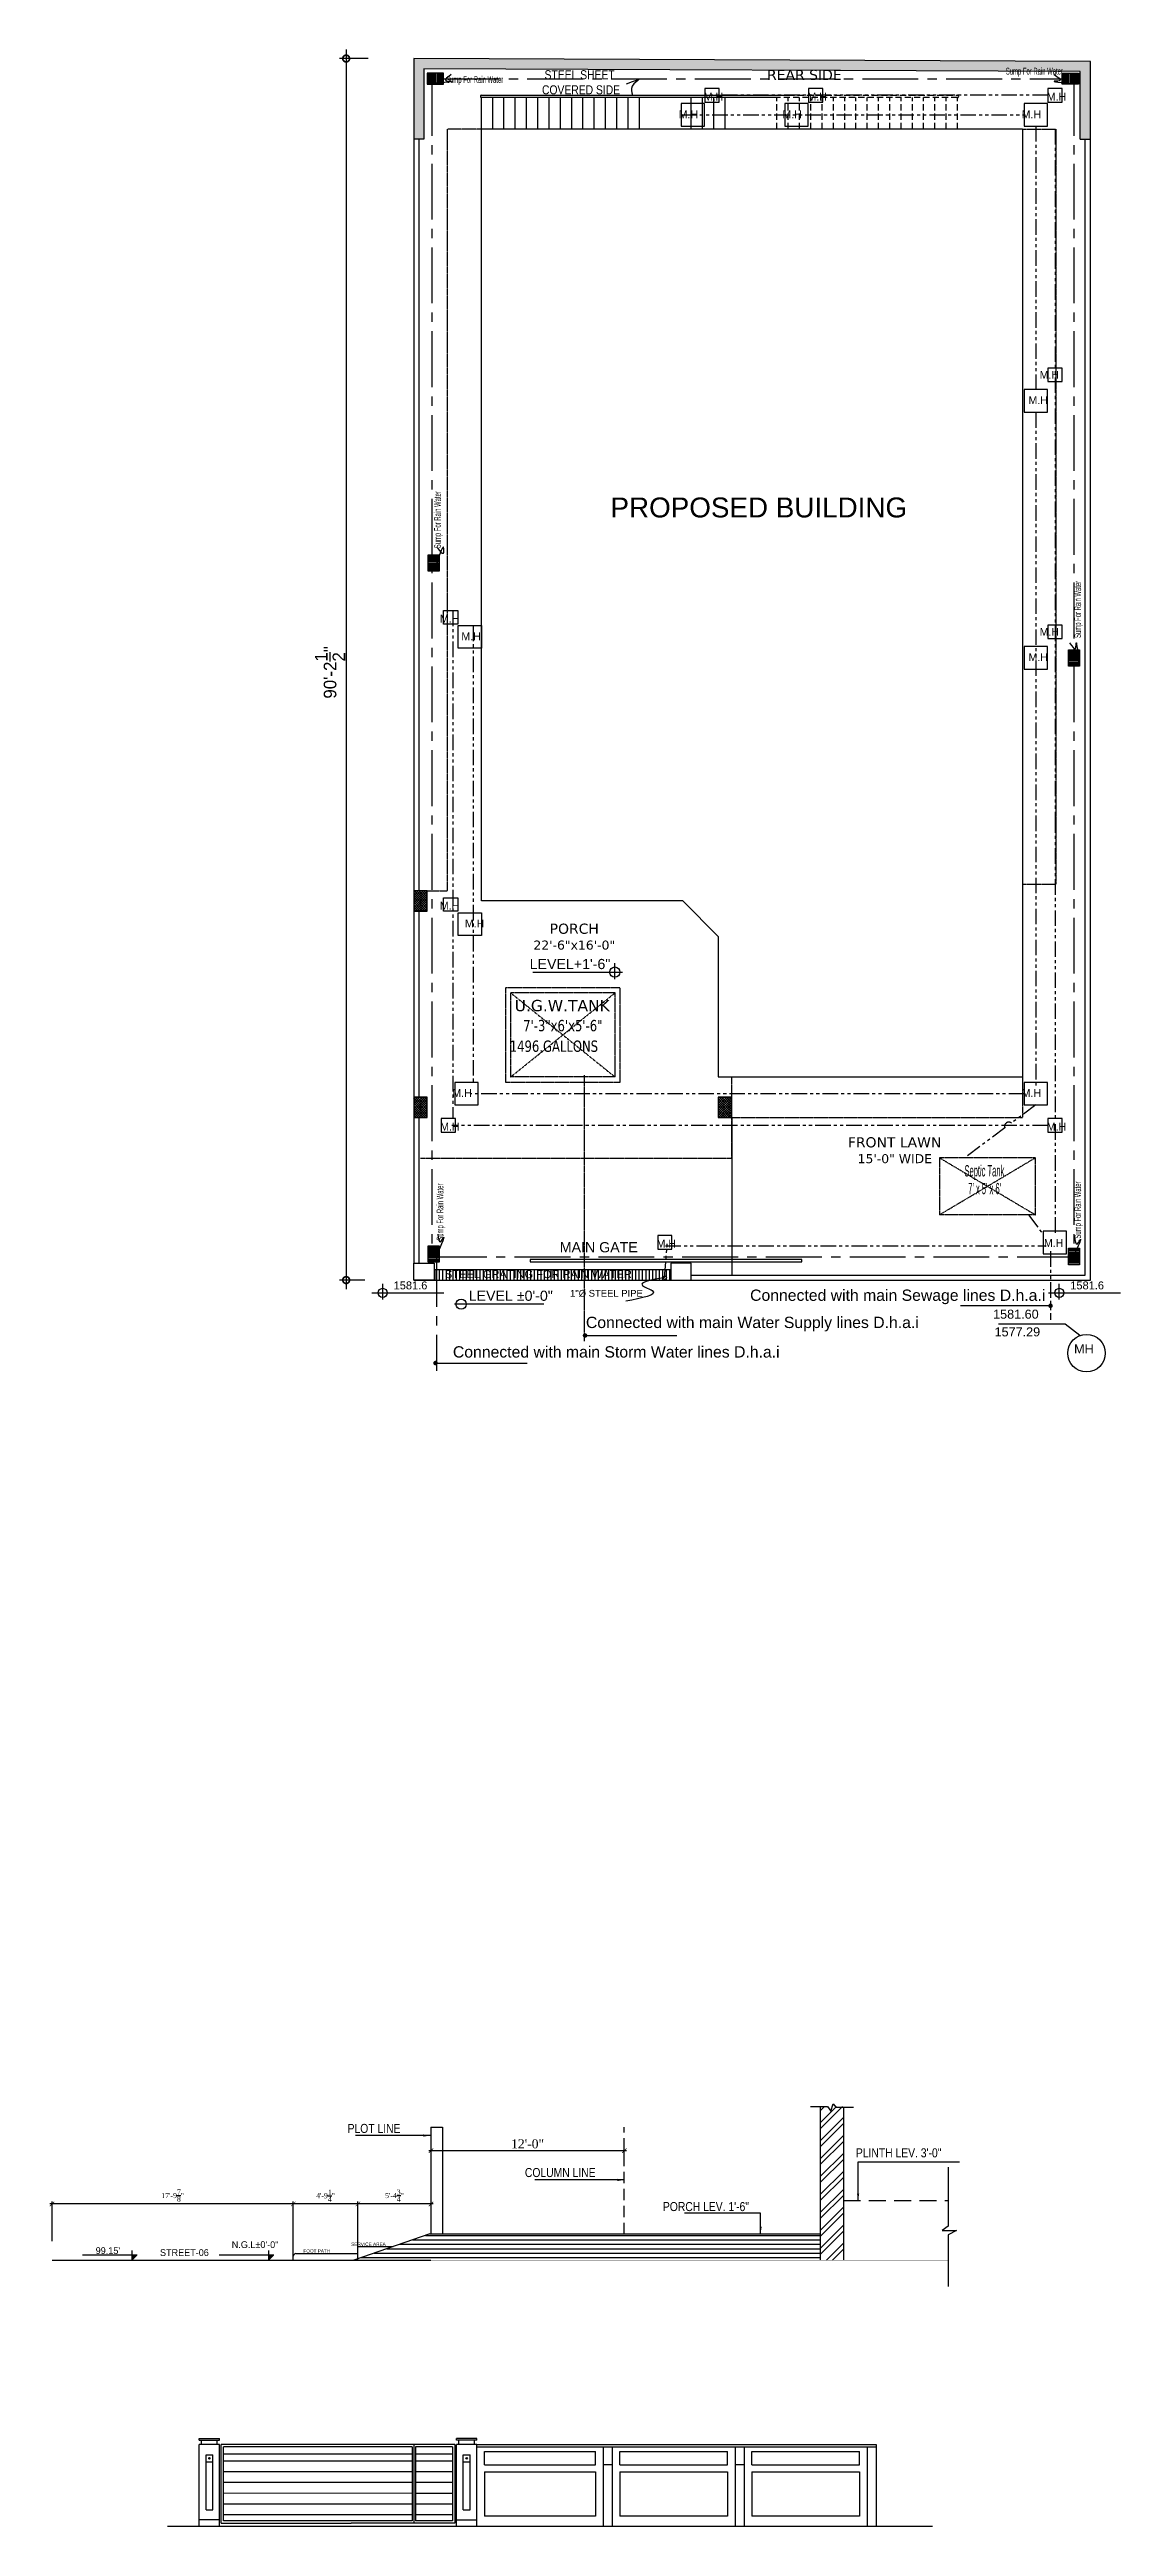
# Model space of a CAD drawing. Header units: inches. Extents: x -36906 to 35154, y -44700 to 686.
# Drawn here: x -27383 to -26433, y -27317 to -25122 of the extents above; entities that cross this region are included whole.
import ezdxf
from ezdxf.enums import TextEntityAlignment as Align

# ---------------------------------------------------------------- set-up
doc = ezdxf.new("R2010")
doc.units = ezdxf.units.IN
doc.header["$LTSCALE"] = 2
doc.header["$MEASUREMENT"] = 0
doc.header["$PDMODE"] = 2
for name, pattern in [('CENTER2', [1.125, 0.75, -0.125, 0.125, -0.125]), ('DASHED', [0.75, 0.5, -0.25]), ('DASHED2', [0.375, 0.25, -0.125]), ('HIDDEN', [0.375, 0.25, -0.125]), ('PHANTOM2', [1.25, 0.625, -0.125, 0.125, -0.125, 0.125, -0.125])]:
    doc.linetypes.add(name, pattern=pattern)
doc.layers.add('stair', color=141, linetype='Continuous')
doc.layers.add('wall', color=7, linetype='Continuous')
doc.styles.add('dim-1', font='stylu.ttf')
doc.styles.add('Dimension', font='swisscl.ttf')
doc.styles.add('dimtex', font='stylu.ttf')
doc.styles.add('NOMAN', font='techl___.ttf', dxfattribs={"height": 6})
doc.styles.add('SANSSERIF', font='sanss___.ttf', dxfattribs={"height": 7})
doc.styles.add('style1', font='TIMES.TTF')
doc.styles.add('style2', font='TIMES.TTF')
doc.styles.add('XFINE', font='verdana.TTF')
doc.dimstyles.new('AREAL', dxfattribs={"dimtxt": 4.5, "dimasz": 4, "dimexe": 2, "dimexo": 0, "dimgap": 2, "dimtad": 1, "dimdec": 3, "dimzin": 3, "dimdsep": 46, "dimlunit": 4, "dimtxsty": 'style1', "dimblk1": 'ARCHTICK', "dimblk2": 'ARCHTICK', "dimsah": 1, "dimcen": 4, "dimdle": 2, "dimclrd": 256, "dimclre": 256, "dimclrt": 141, "dimadec": 0, "dimazin": 0, "dimtfac": 1, "dimtdec": 3, "dimtofl": 0, "dimtmove": 1, "dimatfit": 3, "dimldrblk": 'ARCHTICK', "dimfxl": 0, "dimtolj": 1, "dimtzin": 1, "dimlwd": -1, "dimlwe": -1, "dimarcsym": 0})
doc.dimstyles.new('G8', dxfattribs={"dimscale": 8, "dimtxt": 1, "dimasz": 1.75, "dimexe": 1, "dimexo": 0.25, "dimgap": 0.125, "dimtad": 1, "dimdec": 3, "dimzin": 3, "dimdsep": 46, "dimlunit": 4, "dimtxsty": 'dimtex', "dimblk": 'DOTSMALL', "dimcen": 0.09375, "dimdle": 1, "dimclrd": 256, "dimclre": 256, "dimclrt": 6, "dimadec": 0, "dimazin": 1, "dimtfac": 1, "dimtdec": 3, "dimtofl": 0, "dimtmove": 1, "dimatfit": 3, "dimldrblk": 'DOTSMALL', "dimfxl": 0, "dimtolj": 1, "dimtzin": 1, "dimlwd": -1, "dimlwe": -1, "dimarcsym": 0})
doc.dimstyles.get("Standard").update_dxf_attribs({"dimtxt": 0.18, "dimasz": 0.18, "dimexe": 0.18, "dimexo": 0.0625, "dimgap": 0.09, "dimtad": 0, "dimtih": 1, "dimtoh": 1, "dimdec": 4, "dimzin": 0, "dimdsep": 46, "dimtxsty": 'Standard', "dimcen": 0.09, "dimadec": 0, "dimazin": 0, "dimtfac": 1, "dimtdec": 4, "dimtofl": 0, "dimtmove": 0, "dimatfit": 3, "dimfxl": 0, "dimtolj": 1, "dimtzin": 0, "dimarcsym": 0})
pattern_1 = [(50, (-126832.5693, -52654.252), (7.17260183, -0.62752135), [0.75, -8.25]), (355, (-126832.569, -52654.252), (-1.38751334, 7.52192134), [0.6, -6.6]), (100.4514, (-126831.9716, -52654.304), (5.7850938, 6.8943954), [0.6374019, -7.0114211]), (46.1842, (-126832.569, -52652.252), (10.6724105, -1.65519014), [1.125, -12.375]), (96.6356, (-126831.68, -52652.39), (9.3466271, 9.7411787), [0.9561029, -10.51713]), (351.1842, (-126832.569, -52652.252), (9.3466195, 9.741186), [0.9, -9.9]), (21, (-126831.5693, -52652.752), (5.96907052, -4.0261889), [0.75, -8.25]), (326, (-126831.569, -52652.752), (2.4331533, 7.25150045), [0.6, -6.6]), (71.4514, (-126831.072, -52653.0875), (8.4022263, 3.22530497), [0.6374019, -7.0114211]), (37.5, (-126832.5693, -52654.252), (0.121598553, 3.32893854), [0, -6.52, 0, -6.7, 0, -6.625]), (7.5, (-126832.5693, -52654.252), (2.63069537, 3.94411712), [0, -3.82, 0, -6.37, 0, -2.525]), (327.5, (-126834.7993, -52654.252), (5.33822436, -0.22554872), [0, -2.5, 0, -7.8, 0, -10.35]), (317.5, (-126835.7993, -52654.252), (5.8318617, 1.00104982), [0, -3.25, 0, -5.18, 0, -7.35])]

# ---------------------------------------------------------------- blocks, each defined once
blk = doc.blocks.new('_DotSmall')
at = {"color": 0, "linetype": 'ByBlock', "const_width": 0.5}
blk.add_lwpolyline([(-0.0625, 0, 1), (0.0625, 0, 1)], format="xyb", close=True, dxfattribs=at)
blk = doc.blocks.new('*D217')
for p, q in [((-27100, -25130.3), (-27125.6, -25130.3)), ((-27119.6, -25122.3), (-27119.6, -26220.8)), ((-27103, -26212.8), (-27125.6, -26212.8))]:
    blk.add_line(p, q)
at = {"layer": 'Defpoints', "color": 0}
for p in [(-27094, -25130.3), (-27119.6, -26212.8), (-27097, -26212.8)]:
    blk.add_point(p, dxfattribs=at)
at = {"xscale": 12, "yscale": 12, "zscale": 12}
for p, rotation in [((-27119.6, -25130.3), 90), ((-27119.6, -26212.8), 270)]:
    blk.add_blockref('_DotSmall', p, dxfattribs=dict(at, rotation=rotation))
at = {"color": 7, "insert": (-27133.9, -25674.3), "char_height": 11.2, "attachment_point": 5, "rotation": 90, "style": 'dimtex'}
blk.add_mtext('\\A1;90\'-2{\\H1.000000x;\\S1/2;}"', dxfattribs=at)
blk = doc.blocks.new('_ArchTick')
at = {"layer": 'wall', "color": 0, "const_width": 0.15}
blk.add_lwpolyline([(-0.5, -0.5), (0.5, 0.5)], dxfattribs=at)
blk = doc.blocks.new('*D234')
for p, q in [((-27046.4, -26984.3), (-26871.1, -26984.3)), ((-27044.4, -26997.4), (-27044.4, -26982.3)), ((-26873.1, -26997.2), (-26873.1, -26982.3))]:
    blk.add_line(p, q)
at = {"layer": 'Defpoints', "color": 0}
for p in [(-27044.4, -26997.4), (-26873.1, -26984.3), (-26873.1, -26997.2)]:
    blk.add_point(p, dxfattribs=at)
at = {"xscale": 4, "yscale": 4, "zscale": 4, "rotation": 180}
blk.add_blockref('_ArchTick', (-27044.4, -26984.3), dxfattribs=at)
at = {"xscale": 4, "yscale": 4, "zscale": 4}
blk.add_blockref('_ArchTick', (-26873.1, -26984.3), dxfattribs=at)
at = {"color": 141, "insert": (-26958.8, -26978.3), "char_height": 8, "attachment_point": 5, "style": 'style2'}
blk.add_mtext('\\A1;12\'-0"', dxfattribs=at)
blk = doc.blocks.new('*U23')
at = {"layer": 'stair', "color": 6, "linetype": 'Continuous'}
for p, q in [((-270.7, -4148.5), (-266.3, -4148.5)), ((-266.3, -4153), (-270.7, -4148.5)), ((-266.3, -4148.5), (-266.3, -4153))]:
    blk.add_line(p, q, dxfattribs=at)
blk.add_solid([(-270.7, -4148.5), (-270.7, -4148.5), (-266.3, -4148.5)], dxfattribs=at)
at = {"layer": 'stair', "color": 6, "linetype": 'Continuous', "extrusion": (0, 0, -1)}
blk.add_solid([(270.7, -4148.5), (266.3, -4148.5), (266.3, -4153)], dxfattribs=at)
blk = doc.blocks.new('*U24')
at = {"layer": 'stair', "color": 6, "linetype": 'Continuous'}
for p, q in [((-270.7, -4148.5), (-266.3, -4148.5)), ((-266.3, -4153), (-270.7, -4148.5)), ((-266.3, -4148.5), (-266.3, -4153))]:
    blk.add_line(p, q, dxfattribs=at)
blk.add_solid([(-270.7, -4148.5), (-270.7, -4148.5), (-266.3, -4148.5)], dxfattribs=at)
at = {"layer": 'stair', "color": 6, "linetype": 'Continuous', "extrusion": (0, 0, -1)}
blk.add_solid([(270.7, -4148.5), (266.3, -4148.5), (266.3, -4153)], dxfattribs=at)
blk = doc.blocks.new('*D235')
at = {"linetype": 'Continuous', "ltscale": 20}
for p, q in [((-27042.4, -27031.5), (-27111.2, -27031.5)), ((-27109.2, -27071.3), (-27109.2, -27029.5)), ((-27044.4, -27033.6), (-27044.4, -27029.5))]:
    blk.add_line(p, q, dxfattribs=at)
at = {"layer": 'Defpoints', "color": 0, "linetype": 'Continuous', "ltscale": 20}
for p in [(-27109.2, -27031.5), (-27044.4, -27033.6), (-27109.2, -27071.3)]:
    blk.add_point(p, dxfattribs=at)
at = {"linetype": 'Continuous', "ltscale": 20, "xscale": 4, "yscale": 4, "zscale": 4, "rotation": 180}
blk.add_blockref('_ArchTick', (-27109.2, -27031.5), dxfattribs=at)
at = {"linetype": 'Continuous', "ltscale": 20, "xscale": 4, "yscale": 4, "zscale": 4}
blk.add_blockref('_ArchTick', (-27044.4, -27031.5), dxfattribs=at)
at = {"color": 141, "linetype": 'Continuous', "ltscale": 20, "insert": (-27076.8, -27024.1), "char_height": 4.5, "attachment_point": 5, "style": 'style1'}
blk.add_mtext('\\A1;5\'-4{\\H1.000000x;\\S3/4;}"', dxfattribs=at)
blk = doc.blocks.new('*D236')
at = {"linetype": 'Continuous', "ltscale": 20}
for p, q in [((-27107.2, -27031.5), (-27168.5, -27031.5)), ((-27166.5, -27079.6), (-27166.5, -27029.5)), ((-27109.2, -27071.3), (-27109.2, -27029.5))]:
    blk.add_line(p, q, dxfattribs=at)
at = {"layer": 'Defpoints', "color": 0, "linetype": 'Continuous', "ltscale": 20}
for p in [(-27166.5, -27031.5), (-27166.5, -27079.6), (-27109.2, -27071.3)]:
    blk.add_point(p, dxfattribs=at)
at = {"linetype": 'Continuous', "ltscale": 20, "xscale": 4, "yscale": 4, "zscale": 4, "rotation": 180}
blk.add_blockref('_ArchTick', (-27166.5, -27031.5), dxfattribs=at)
at = {"linetype": 'Continuous', "ltscale": 20, "xscale": 4, "yscale": 4, "zscale": 4}
blk.add_blockref('_ArchTick', (-27109.2, -27031.5), dxfattribs=at)
at = {"color": 141, "linetype": 'Continuous', "ltscale": 20, "insert": (-27137.9, -27024.2), "char_height": 4.5, "attachment_point": 5, "style": 'style1'}
blk.add_mtext('\\A1;4\'-9{\\H1.000000x;\\S1/4;}"', dxfattribs=at)
blk = doc.blocks.new('*D237')
at = {"linetype": 'Continuous', "ltscale": 20}
for p, q in [((-27164.5, -27031.5), (-27382.3, -27031.5)), ((-27380.3, -27064.6), (-27380.3, -27029.5)), ((-27166.5, -27079.6), (-27166.5, -27029.5))]:
    blk.add_line(p, q, dxfattribs=at)
at = {"layer": 'Defpoints', "color": 0, "linetype": 'Continuous', "ltscale": 20}
for p in [(-27380.3, -27031.5), (-27380.3, -27064.6), (-27166.5, -27079.6)]:
    blk.add_point(p, dxfattribs=at)
at = {"linetype": 'Continuous', "ltscale": 20, "xscale": 4, "yscale": 4, "zscale": 4, "rotation": 180}
blk.add_blockref('_ArchTick', (-27380.3, -27031.5), dxfattribs=at)
at = {"linetype": 'Continuous', "ltscale": 20, "xscale": 4, "yscale": 4, "zscale": 4}
blk.add_blockref('_ArchTick', (-27166.5, -27031.5), dxfattribs=at)
at = {"color": 141, "linetype": 'Continuous', "ltscale": 20, "insert": (-27273.4, -27024.1), "char_height": 4.5, "attachment_point": 5, "style": 'style1'}
blk.add_mtext('\\A1;17\'-9{\\H1.000000x;\\S7/8;}"', dxfattribs=at)

msp = doc.modelspace()

# ---------------------------------------------------------------- hatches: boundary and pattern name
at = {"ltscale": 2.1}
h = msp.add_hatch(dxfattribs=at)
h.set_pattern_fill('AR-CONC', color=256, style=0)
h.set_pattern_definition(pattern_1)
h.paths.add_polyline_path([(-26864.3281, -25131.1391), (-27059.726, -25130.3181), (-27059.726, -25201.8381), (-27050.726, -25201.8381), (-27050.726, -25139.356), (-26864.3281, -25140.1392)])
h.paths.add_polyline_path([(-26756.3708, -25131.5927), (-26864.3281, -25131.1391), (-26864.3281, -25140.1392), (-26756.3708, -25140.5928)])
h.paths.add_polyline_path([(-26807.1732, -25138.5256), (-26723.6044, -25138.5256), (-26723.6044, -25164.8539), (-26807.1732, -25164.8539)], flags=9)
h = msp.add_hatch(dxfattribs=at)
h.set_pattern_fill('AR-CONC', color=256, style=0)
h.set_pattern_definition(pattern_1)
h.paths.add_polyline_path([(-26459.9713, -25132.8381), (-26756.3708, -25131.5927), (-26756.3708, -25140.5928), (-26468.9713, -25141.8004), (-26468.9713, -25201.8381), (-26459.9713, -25201.8381)])
h.paths.add_polyline_path([(-26807.1732, -25138.5256), (-26723.6044, -25138.5256), (-26723.6044, -25164.8539), (-26807.1732, -25164.8539)], flags=9)
h = msp.add_hatch()
h.set_pattern_fill('_USER', color=8, scale=1.215, angle=-90, style=0, pattern_type=0)
h.set_pattern_definition([(270, (-28407.7965, -29477.9545), (1.215, 5e-16), [])])
h.paths.add_polyline_path([(-27033.275, -25153.1086), (-27033.275, -25143.3886), (-27047.855, -25143.3886), (-27047.855, -25153.1086)])
h = msp.add_hatch()
h.set_pattern_fill('_USER', color=8, scale=1.215, angle=-90, style=0, pattern_type=0)
h.set_pattern_definition([(270, (-25110.5262, -29477.9545), (-1.215, 5e-16), [])])
h.paths.add_polyline_path([(-26485.0476, -25153.1086), (-26485.0476, -25143.3886), (-26470.4676, -25143.3886), (-26470.4676, -25153.1086)])
h = msp.add_hatch()
h.set_pattern_fill('_USER', color=8, scale=1.215, style=0, pattern_type=0)
h.set_pattern_definition([(360, (-22712.3699, -24210.1859), (-6e-16, -1.215), [])])
h.paths.add_polyline_path([(-27037.2158, -25584.7073), (-27046.9358, -25584.7073), (-27046.9358, -25570.1273), (-27037.2158, -25570.1273)])
h = msp.add_hatch()
h.set_pattern_fill('_USER', color=8, scale=1.215, style=0, pattern_type=0)
h.set_pattern_definition([(360, (-22144.8188, -24294.258), (-6e-16, -1.215), [])])
h.paths.add_polyline_path([(-26469.6648, -25668.7794), (-26479.3848, -25668.7794), (-26479.3848, -25654.1994), (-26469.6648, -25654.1994)])
at = {"linetype": 'ByBlock'}
h = msp.add_hatch(dxfattribs=at)
h.set_pattern_fill('NET', color=256, scale=12, angle=45, style=0)
h.set_pattern_definition([(45, (-79362.8846, -42980.2165), (-1.06066017, 1.06066017), []), (135, (-79362.8846, -42980.2165), (-1.06066017, -1.06066017), [])])
h.paths.add_polyline_path([(-27059.726, -25885.8381), (-27047.726, -25885.8381), (-27047.726, -25867.8381), (-27059.726, -25867.8381)])
h = msp.add_hatch(dxfattribs=at)
h.set_pattern_fill('NET', color=256, scale=12, angle=45, style=0)
h.set_pattern_definition([(45, (-79362.8846, -43016.2165), (-1.06066017, 1.06066017), []), (135, (-79362.8846, -43016.2165), (-1.06066017, -1.06066017), [])])
h.paths.add_polyline_path([(-27047.726, -26068.8381), (-27059.726, -26068.8381), (-27059.726, -26050.8381), (-27047.726, -26050.8381)])
h = msp.add_hatch(dxfattribs=at)
h.set_pattern_fill('NET', color=256, scale=12, angle=45, style=0)
h.set_pattern_definition([(45, (-79390.097, -43016.2165), (-1.06066017, 1.06066017), []), (135, (-79390.097, -43016.2165), (-1.06066017, -1.06066017), [])])
h.paths.add_polyline_path([(-26777.726, -26068.8381), (-26789.726, -26068.8381), (-26789.726, -26050.8381), (-26777.726, -26050.8381)])
h = msp.add_hatch()
h.set_pattern_fill('_USER', color=8, scale=1.215, style=0, pattern_type=0)
h.set_pattern_definition([(360, (-22712.3699, -24822.4234), (-6e-16, -1.215), [])])
h.paths.add_polyline_path([(-27037.2158, -26196.9449), (-27046.9358, -26196.9449), (-27046.9358, -26182.3649), (-27037.2158, -26182.3649)])
h = msp.add_hatch()
h.set_pattern_fill('_USER', color=8, scale=1.215, style=0, pattern_type=0)
h.set_pattern_definition([(360, (-22144.8188, -24824.6973), (-6e-16, -1.215), [])])
h.paths.add_polyline_path([(-26469.6648, -26199.2188), (-26479.3848, -26199.2188), (-26479.3848, -26184.6388), (-26469.6648, -26184.6388)])
at = {"ltscale": 2.1}
h = msp.add_hatch(dxfattribs=at)
h.set_pattern_fill('LINE', color=256, scale=24, angle=90, style=0)
h.set_pattern_definition([(90, (-119478.81, -52846.3707), (-3, 2e-16), [])])
h.paths.add_polyline_path([(-27041.726, -26203.8381), (-27041.726, -26212.8381), (-26890.0059, -26212.8381), (-26890.0059, -26203.8381)])
h.paths.add_polyline_path([(-26831.7205, -26212.8381), (-26831.7205, -26203.8381), (-26890.0059, -26203.8381), (-26890.0059, -26212.8381)])
h = msp.add_hatch()
h.set_pattern_fill('ANSI32', color=256, scale=30, style=0)
h.set_pattern_definition([(45, (-25259.5, -29528.982), (-7.95495, 7.95495), []), (45, (-25254.197, -29528.982), (-7.95495, 7.95495), [])])
h.paths.add_polyline_path([(-26678.8519, -26945.2397), (-26699.1019, -26945.2397), (-26699.1019, -27081.3604), (-26678.8519, -27081.3604)])

# ---------------------------------------------------------------- linework, layer by layer
for p, q in [((-26459.9713, -25132.8381), (-27059.726, -25130.3181)), ((-27059.726, -25130.3181), (-27059.726, -25201.8381)), ((-26459.9713, -25201.8381), (-26459.9713, -25132.8381)), ((-26468.9713, -25141.8004), (-27050.726, -25139.356)), ((-27050.726, -25139.356), (-27050.726, -25201.8381)), ((-26468.9713, -25201.8381), (-26468.9713, -25141.8004)), ((-26520.226, -25192.8381), (-26999.726, -25192.8381)), ((-26999.726, -25876.8381), (-26999.726, -25192.8381)), ((-26520.226, -25192.8381), (-26520.226, -26032.8381)), ((-26821.1928, -25876.8381), (-26999.726, -25876.8381)), ((-26821.1928, -25876.8381), (-26789.726, -25908.3049)), ((-26789.726, -25908.3049), (-26789.726, -26032.8381)), ((-26954.2455, -25939.8623), (-26874.8122, -25939.8623)), ((-26881.5306, -25946.2406), (-26881.5306, -25932.0252)), ((-26789.726, -26032.8381), (-26520.226, -26032.8381)), ((-26944.3871, -26234.1504), (-27023.6397, -26234.1504)), ((-26495.247, -26235.5605), (-26575.129, -26235.5605)), ((-26907.877, -26261.9182), (-26826.4949, -26261.9182)), ((-27040.4209, -26286.3209), (-26959.0388, -26286.3209)), ((-26586.0898, -26998.7868), (-26586.0898, -27051.1004)), ((-27060.6882, -27063.3565), (-26699.1019, -27063.3565)), ((-27049.2819, -27059.419), (-26699.1019, -27059.419)), ((-27045.5514, -27058.1312), (-26699.1019, -27058.1312)), ((-26586.0898, -27051.1004), (-26591.235, -27055.0379)), ((-26591.235, -27055.0379), (-26578.712, -27055.0379)), ((-26578.712, -27055.0379), (-26586.0898, -27058.9754)), ((-26586.0898, -27058.9754), (-26586.0898, -27104.7384)), ((-27106.3131, -27079.1065), (-26699.1019, -27079.1065)), ((-27094.9069, -27075.169), (-26699.1019, -27075.169)), ((-27083.5006, -27071.2315), (-26699.1019, -27071.2315)), ((-27072.0944, -27067.294), (-26699.1019, -27067.294)), ((-27249.8364, -27239.3284), (-27231.8364, -27239.3284)), ((-27249.8364, -27240.8284), (-27249.8364, -27239.3284)), ((-27231.8364, -27240.8284), (-27231.8364, -27239.3284)), ((-27021.8364, -27240.8304), (-27021.8364, -27239.3304)), ((-27003.8364, -27239.3304), (-27021.8364, -27239.3304)), ((-27003.8364, -27240.8304), (-27003.8364, -27239.3304)), ((-27249.8364, -27240.8284), (-27231.8364, -27240.8284)), ((-27231.8364, -27244.8284), (-27249.8364, -27244.8284)), ((-27249.8364, -27317.3284), (-27249.8364, -27244.8284)), ((-27247.8364, -27244.8284), (-27247.8364, -27240.8284)), ((-27243.8364, -27253.9388), (-27237.8364, -27253.9388)), ((-27243.8364, -27302.7004), (-27243.8364, -27253.9388)), ((-27243.8364, -27259.9388), (-27237.8364, -27259.9388)), ((-27237.8364, -27302.7004), (-27237.8364, -27253.9388)), ((-27233.8364, -27244.8284), (-27233.8364, -27240.8284)), ((-27231.8364, -27317.3284), (-27231.8364, -27244.8284)), ((-27003.8364, -27240.8304), (-27021.8364, -27240.8304)), ((-27003.8364, -27244.8304), (-27021.8364, -27244.8304)), ((-27021.8364, -27317.3304), (-27021.8364, -27244.8304)), ((-27019.8364, -27244.8304), (-27019.8364, -27240.8304)), ((-27015.8364, -27253.9408), (-27009.8364, -27253.9408)), ((-27015.8364, -27302.7024), (-27015.8364, -27253.9408)), ((-27015.8364, -27259.9408), (-27009.8364, -27259.9408)), ((-27009.8364, -27302.7024), (-27009.8364, -27253.9408)), ((-27005.8364, -27244.8304), (-27005.8364, -27240.8304)), ((-27003.8364, -27317.3304), (-27003.8364, -27244.8304)), ((-27003.8364, -27244.8304), (-26649.89, -27244.8304)), ((-27003.8364, -27246.8304), (-26649.89, -27246.8304)), ((-26997.0373, -27262.8304), (-26997.0373, -27250.8304)), ((-26997.0373, -27250.8304), (-26898.6534, -27250.8304)), ((-26898.6534, -27262.8304), (-26898.6534, -27250.8304)), ((-26891.8543, -27246.8304), (-26891.8543, -27316.8304)), ((-26883.8543, -27246.8304), (-26883.8543, -27316.8304)), ((-26877.0552, -27262.8304), (-26877.0552, -27250.8304)), ((-26877.0552, -27250.8304), (-26781.6713, -27250.8304)), ((-26781.6713, -27262.8304), (-26781.6713, -27250.8304)), ((-26774.8722, -27246.8304), (-26774.8722, -27316.8304)), ((-26766.8722, -27246.8304), (-26766.8722, -27316.8304)), ((-26760.0731, -27262.8304), (-26760.0731, -27250.8304)), ((-26760.0731, -27250.8304), (-26664.6891, -27250.8304)), ((-26664.6891, -27262.8304), (-26664.6891, -27250.8304)), ((-26657.89, -27246.8304), (-26657.89, -27316.8304)), ((-26649.89, -27244.8304), (-26649.89, -27316.8304)), ((-26997.0373, -27262.8304), (-26898.6534, -27262.8304)), ((-26997.0373, -27268.8304), (-26997.0373, -27308.3304)), ((-26997.0373, -27268.8304), (-26898.6534, -27268.8304)), ((-26898.6534, -27268.8304), (-26898.6534, -27308.3304)), ((-26883.8543, -27262.8304), (-26891.8543, -27262.8304)), ((-26877.0552, -27262.8304), (-26781.6713, -27262.8304)), ((-26877.0552, -27268.8304), (-26781.6713, -27268.8304)), ((-26877.0552, -27268.8304), (-26877.0552, -27308.3304)), ((-26781.6713, -27268.8304), (-26781.6713, -27308.3304)), ((-26766.8722, -27262.8304), (-26774.8722, -27262.8304)), ((-26760.0731, -27262.8304), (-26664.6891, -27262.8304)), ((-26760.0731, -27268.8304), (-26760.0731, -27308.3304)), ((-26760.0731, -27268.8304), (-26664.6891, -27268.8304)), ((-26664.6891, -27268.8304), (-26664.6891, -27308.3304)), ((-27243.8364, -27302.7004), (-27237.8364, -27302.7004)), ((-27015.8364, -27302.7024), (-27009.8364, -27302.7024)), ((-26599.7584, -27317.3284), (-27277.9426, -27317.3284)), ((-27231.8364, -27311.3284), (-27249.8364, -27311.3284)), ((-27021.8364, -27311.3304), (-27003.8364, -27311.3304)), ((-26898.6534, -27308.3304), (-26997.0373, -27308.3304)), ((-26781.6713, -27308.3304), (-26877.0552, -27308.3304)), ((-26664.6891, -27308.3304), (-26760.0731, -27308.3304))]:
    msp.add_line(p, q)
at = {"color": 15, "linetype": 'CENTER2', "ltscale": 33}
for p, q in [((-27043.7685, -25149.2159), (-27043.7685, -26186.9744)), ((-27033.275, -25148.2486), (-26479.6504, -25148.2486)), ((-26474.5541, -25149.2159), (-26474.5541, -26183.4465)), ((-26475.2755, -26192.5678), (-27045.632, -26192.5678)), ((-27039.5799, -26187.0509), (-27039.5799, -26293.3456))]:
    msp.add_line(p, q, dxfattribs=at)
at = {"linetype": 'ByBlock'}
for p, q in [((-26999.726, -25162.8381), (-26727.726, -25162.8381)), ((-26737.726, -25164.8381), (-26999.726, -25164.8381)), ((-27059.726, -25201.8381), (-27059.726, -26197.8381)), ((-27055.226, -25201.8381), (-27055.226, -25867.8381)), ((-26464.4713, -26208.3381), (-26464.4713, -25201.8381)), ((-26459.9713, -26212.8381), (-26459.9713, -25201.8381)), ((-27055.226, -25885.8381), (-27055.226, -25891.8381)), ((-27055.226, -25885.8381), (-27055.226, -26050.8381)), ((-27055.226, -26068.8381), (-27055.226, -26092.212)), ((-27055.226, -26068.8381), (-27055.226, -26197.8381)), ((-26831.7205, -26203.8381), (-27041.726, -26203.8381)), ((-26813.7205, -26208.3381), (-26464.4713, -26208.3381)), ((-27059.726, -26212.8381), (-26459.9713, -26212.8381)), ((-27041.726, -26212.8381), (-26831.7205, -26212.8381)), ((-27045.5514, -27058.1312), (-27112.8421, -27081.3604))]:
    msp.add_line(p, q, dxfattribs=at)
at = {"color": 86}
for p, q in [((-26999.726, -25192.8381), (-26999.726, -25164.8381)), ((-26989.726, -25192.8381), (-26989.726, -25164.8381)), ((-26979.726, -25192.8381), (-26979.726, -25164.8381)), ((-26969.726, -25192.8381), (-26969.726, -25164.8381)), ((-26959.726, -25192.8381), (-26959.726, -25164.8381)), ((-26949.726, -25192.8381), (-26949.726, -25164.8381)), ((-26939.726, -25192.8381), (-26939.726, -25164.8381)), ((-26929.726, -25192.8381), (-26929.726, -25164.8381)), ((-26919.726, -25192.8381), (-26919.726, -25164.8381)), ((-26909.726, -25192.8381), (-26909.726, -25164.8381)), ((-26899.726, -25192.8381), (-26899.726, -25164.8381)), ((-26889.726, -25192.8381), (-26889.726, -25164.8381)), ((-26879.726, -25192.8381), (-26879.726, -25164.8381)), ((-26869.726, -25192.8381), (-26869.726, -25164.8381)), ((-26859.726, -25192.8381), (-26859.726, -25164.8381)), ((-26813.726, -25192.8381), (-26813.726, -25164.8381)), ((-26803.726, -25192.8381), (-26803.726, -25164.8381)), ((-26793.726, -25192.8381), (-26793.726, -25164.8381)), ((-26783.726, -25192.8381), (-26783.726, -25164.8381)), ((-26777.726, -26068.8381), (-26777.726, -26208.3381)), ((-27096.9717, -26224.1186), (-27033.0358, -26224.1186)), ((-27087.2396, -26230.055), (-27087.2396, -26216.2644)), ((-26497.217, -26224.1186), (-26433.2811, -26224.1186)), ((-26487.4849, -26230.055), (-26487.4849, -26216.2644))]:
    msp.add_line(p, q, dxfattribs=at)
at = {"color": 142, "linetype": 'PHANTOM2', "ltscale": 11}
for p, q in [((-26497.6171, -25162.86), (-26801.6054, -25162.86)), ((-26822.6153, -25180.2021), (-26517.8935, -25180.2021)), ((-26508.2928, -25190.2021), (-26508.2928, -25423.724)), ((-26491.2829, -25192.8381), (-26491.2829, -25804.6607)), ((-26508.2928, -25443.724), (-26508.2928, -26042.9447)), ((-27024.9701, -25619.4468), (-27024.9701, -26069.6979)), ((-27007.0357, -25632.7889), (-27007.0357, -26037.6145)), ((-26491.2829, -25802.6607), (-26491.2829, -26069.6979)), ((-26518.6271, -26047.6145), (-27008.6723, -26047.6145)), ((-26497.6171, -26075.6979), (-27025.9768, -26075.6979)), ((-26508.2928, -26057.6145), (-26529.8371, -26073.6365)), ((-26491.2829, -26074.6979), (-26491.2829, -26172.1991)), ((-26535.7254, -26078.0155), (-26571.1914, -26104.3907)), ((-26514.8648, -26154.9355), (-26501.7075, -26172.6018)), ((-26837.3352, -26210.646), (-26835.0092, -26180.593)), ((-26836.6437, -26182.3107), (-26499.2528, -26182.3107)), ((-26495.247, -26187.2614), (-26495.247, -26247.9919))]:
    msp.add_line(p, q, dxfattribs=at)
at = {"color": 86, "linetype": 'HIDDEN', "ltscale": 11}
for p, q in [((-26737.726, -25192.8381), (-26737.726, -25164.8381)), ((-26727.726, -25192.8381), (-26727.726, -25164.8381)), ((-26717.726, -25192.8381), (-26717.726, -25164.8381)), ((-26707.726, -25192.8381), (-26707.726, -25164.8381)), ((-26697.726, -25192.8381), (-26697.726, -25164.8381)), ((-26687.726, -25192.8381), (-26687.726, -25164.8381)), ((-26677.726, -25192.8381), (-26677.726, -25164.8381)), ((-26667.726, -25192.8381), (-26667.726, -25164.8381)), ((-26657.726, -25192.8381), (-26657.726, -25164.8381)), ((-26647.726, -25192.8381), (-26647.726, -25164.8381)), ((-26637.726, -25192.8381), (-26637.726, -25164.8381)), ((-26627.726, -25192.8381), (-26627.726, -25164.8381)), ((-26617.726, -25192.8381), (-26617.726, -25164.8381)), ((-26607.726, -25192.8381), (-26607.726, -25164.8381)), ((-26597.726, -25192.8381), (-26597.726, -25164.8381)), ((-26587.726, -25192.8381), (-26587.726, -25164.8381)), ((-26577.726, -25192.8381), (-26577.726, -25164.8381))]:
    msp.add_line(p, q, dxfattribs=at)
at = {"linetype": 'HIDDEN', "ltscale": 11}
for p, q in [((-26577.726, -25164.8381), (-26737.726, -25164.8381)), ((-26727.726, -25162.8381), (-26577.726, -25162.8381))]:
    msp.add_line(p, q, dxfattribs=at)
at = {"linetype": 'DASHED2', "ltscale": 0.111}
for p, q in [((-27029.726, -25867.8381), (-27029.726, -25192.8381)), ((-26999.726, -25192.8381), (-27029.726, -25192.8381)), ((-26520.226, -25192.8381), (-26490.226, -25192.8381)), ((-26490.226, -25861.8381), (-26490.226, -25192.8381)), ((-27047.726, -25867.8381), (-27029.726, -25867.8381)), ((-26520.226, -25861.8381), (-26490.226, -25861.8381)), ((-26973.796, -26032.8363), (-26881.2519, -25958.2915)), ((-26973.796, -25958.2915), (-26881.2519, -26032.8363)), ((-26881.2519, -26032.8363), (-26973.796, -26032.8363)), ((-26908.7456, -26031.3137), (-26908.7456, -26267.0183)), ((-26777.726, -26104.8381), (-26777.726, -26032.8381)), ((-26520.226, -26032.8381), (-26520.226, -26068.8381)), ((-26777.726, -26068.8381), (-26520.226, -26068.8381)), ((-27053.6411, -26104.8381), (-26777.726, -26104.8381)), ((-26593.7455, -26154.9355), (-26508.7015, -26104.3907)), ((-26593.7455, -26104.3907), (-26508.7015, -26154.9355)), ((-26508.7015, -26154.9355), (-26593.7455, -26154.9355))]:
    msp.add_line(p, q, dxfattribs=at)
at = {"ltscale": 2.1}
for p, q in [((-27050.726, -25201.8381), (-27059.726, -25201.8381)), ((-26468.9713, -25201.8381), (-26459.9713, -25201.8381)), ((-26482.4418, -26251.8118), (-26541.3871, -26251.8118)), ((-26469.2463, -26262.0564), (-26482.4418, -26251.8118)), ((-27166.4834, -27081.3604), (-27166.4834, -27077.8331)), ((-27164.1898, -27075.3604), (-27109.2434, -27075.3604)), ((-27109.2434, -27069.3604), (-27078.0802, -27069.3604)), ((-27109.2434, -27081.3604), (-27109.2434, -27069.3604))]:
    msp.add_line(p, q, dxfattribs=at)
at = {"linetype": 'Continuous'}
for p, q in [((-26699.1019, -27081.3604), (-26699.1019, -26945.2397)), ((-26678.8519, -26945.6177), (-26678.8519, -27081.3604)), ((-27044.4434, -26963.5884), (-27044.4434, -27058.1312))]:
    msp.add_line(p, q, dxfattribs=at)
at = {"linetype": 'DASHED', "ltscale": 10}
msp.add_line((-26873.1019, -27058.1312), (-26873.1019, -26963.5884), dxfattribs=at)
at = {"linetype": 'DASHED', "ltscale": 15}
msp.add_line((-26678.8519, -27028.596), (-26586.0898, -27028.596), dxfattribs=at)
at = {"linetype": 'Continuous', "ltscale": 22}
msp.add_line((-27380.3234, -27081.3604), (-27044.4434, -27081.3604), dxfattribs=at)
at = {"color": 6}
for p, q in [((-27304.9465, -27077.0172), (-27353.2579, -27077.0172)), ((-27309.6029, -27072.7607), (-27309.6029, -27081.4583)), ((-27183.7319, -27076.9193), (-27232.0432, -27076.9193)), ((-27188.3882, -27072.6628), (-27188.3882, -27081.3604))]:
    msp.add_line(p, q, dxfattribs=at)
at = {"color": 5}
for p, q in [((-27230.3364, -27314.3284), (-27230.3364, -27244.8284)), ((-27023.3364, -27244.8304), (-27230.3364, -27244.8284)), ((-27228.3364, -27312.3284), (-27228.3364, -27246.8284)), ((-27061.1026, -27246.8292), (-27228.3364, -27246.8284)), ((-27061.1026, -27253.166), (-27228.3364, -27253.1653)), ((-27061.1026, -27259.5627), (-27228.3364, -27259.562)), ((-27061.1026, -27246.8292), (-27061.1026, -27312.3291)), ((-27059.6026, -27244.8294), (-27059.6026, -27314.3284)), ((-27025.3364, -27246.8299), (-27058.1026, -27246.8292)), ((-27058.1026, -27246.8292), (-27058.1026, -27312.3292)), ((-27025.3364, -27253.1667), (-27058.1026, -27253.166)), ((-27025.3364, -27259.5634), (-27058.1026, -27259.5627)), ((-27025.3364, -27246.8304), (-27025.3364, -27312.3304)), ((-27023.3364, -27244.8304), (-27023.3364, -27314.3304)), ((-27061.1026, -27269.0329), (-27228.3364, -27269.0322)), ((-27061.1026, -27278.5031), (-27228.3364, -27278.5024)), ((-27025.3364, -27269.0336), (-27058.1026, -27269.0329)), ((-27025.3364, -27278.5038), (-27058.1026, -27278.5031)), ((-27061.1026, -27287.9732), (-27228.3364, -27287.9725)), ((-27061.1026, -27297.4434), (-27228.3364, -27297.4427)), ((-27025.3364, -27287.974), (-27058.1026, -27287.9733)), ((-27025.3364, -27297.4442), (-27058.1026, -27297.4435)), ((-27230.3364, -27314.3284), (-27115.082, -27314.3284)), ((-27061.1026, -27306.9136), (-27228.3364, -27306.9129)), ((-27061.1026, -27312.3291), (-27228.3364, -27312.3284)), ((-27023.3364, -27314.3292), (-27115.082, -27314.3284)), ((-27025.3364, -27306.9143), (-27058.1026, -27306.9136)), ((-27025.3364, -27312.3299), (-27058.1026, -27312.3292))]:
    msp.add_line(p, q, dxfattribs=at)
for points in [[(-27047.855, -25143.3886), (-27047.855, -25153.1086), (-27033.275, -25153.1086), (-27033.275, -25143.3886)], [(-26470.4676, -25143.3886), (-26470.4676, -25153.1086), (-26485.0476, -25153.1086), (-26485.0476, -25143.3886)], [(-26822.6153, -25190.2021), (-26801.9469, -25190.2021), (-26801.9469, -25170.2021), (-26822.6153, -25170.2021)], [(-26801.6054, -25168.86), (-26788.9369, -25168.86), (-26788.9369, -25156.86), (-26801.6054, -25156.86)], [(-26730.7119, -25190.2021), (-26710.0434, -25190.2021), (-26710.0434, -25170.2021), (-26730.7119, -25170.2021)], [(-26709.7019, -25168.86), (-26697.0335, -25168.86), (-26697.0335, -25156.86), (-26709.7019, -25156.86)], [(-26518.6271, -25190.2021), (-26497.9586, -25190.2021), (-26497.9586, -25170.2021), (-26518.6271, -25170.2021)], [(-26497.6171, -25168.86), (-26484.9487, -25168.86), (-26484.9487, -25156.86), (-26497.6171, -25156.86)], [(-26497.6171, -25416.5514), (-26484.9487, -25416.5514), (-26484.9487, -25404.5514), (-26497.6171, -25404.5514)], [(-26518.6271, -25443.724), (-26497.9586, -25443.724), (-26497.9586, -25423.724), (-26518.6271, -25423.724)], [(-27046.9358, -25570.1273), (-27037.2158, -25570.1273), (-27037.2158, -25584.7073), (-27046.9358, -25584.7073)], [(-27020.7055, -25631.4468), (-27033.374, -25631.4468), (-27033.374, -25619.4468), (-27020.7055, -25619.4468)], [(-26999.6956, -25652.7889), (-27020.364, -25652.7889), (-27020.364, -25632.7889), (-26999.6956, -25632.7889)], [(-26497.6171, -25644.2956), (-26484.9487, -25644.2956), (-26484.9487, -25632.2956), (-26497.6171, -25632.2956)], [(-26518.6271, -25671.4682), (-26497.9586, -25671.4682), (-26497.9586, -25651.4682), (-26518.6271, -25651.4682)], [(-26479.3848, -25654.1994), (-26469.6648, -25654.1994), (-26469.6648, -25668.7794), (-26479.3848, -25668.7794)], [(-27047.726, -25867.8381), (-27059.726, -25867.8381), (-27059.726, -25885.8381), (-27047.726, -25885.8381)], [(-27020.7055, -25885.958), (-27033.374, -25885.958), (-27033.374, -25873.958), (-27020.7055, -25873.958)], [(-26999.6956, -25907.3001), (-27020.364, -25907.3001), (-27020.364, -25887.3001), (-26999.6956, -25887.3001)], [(-27047.726, -26050.8381), (-27059.726, -26050.8381), (-27059.726, -26068.8381), (-27047.726, -26068.8381)], [(-27023.2502, -26057.6145), (-27002.5818, -26057.6145), (-27002.5818, -26037.6145), (-27023.2502, -26037.6145)], [(-26777.726, -26050.8381), (-26789.726, -26050.8381), (-26789.726, -26068.8381), (-26777.726, -26068.8381)], [(-26518.6271, -26057.6145), (-26497.9586, -26057.6145), (-26497.9586, -26037.6145), (-26518.6271, -26037.6145)], [(-27035.2795, -26081.6979), (-27022.6111, -26081.6979), (-27022.6111, -26069.6979), (-27035.2795, -26069.6979)], [(-26497.6171, -26081.6979), (-26484.9487, -26081.6979), (-26484.9487, -26069.6979), (-26497.6171, -26069.6979)], [(-27046.9358, -26182.3649), (-27037.2158, -26182.3649), (-27037.2158, -26196.9449), (-27046.9358, -26196.9449)], [(-26843.4645, -26185.3667), (-26830.7961, -26185.3667), (-26830.7961, -26173.3667), (-26843.4645, -26173.3667)], [(-26501.7075, -26189.4018), (-26481.0391, -26189.4018), (-26481.0391, -26169.4018), (-26501.7075, -26169.4018)], [(-26479.3848, -26184.6388), (-26469.6648, -26184.6388), (-26469.6648, -26199.2188), (-26479.3848, -26199.2188)], [(-26956.5487, -26196.5076), (-26715.7471, -26196.5076), (-26715.7471, -26194.5191), (-26956.5487, -26194.5191)]]:
    msp.add_lwpolyline(points, close=True)
at = {"linetype": 'ByBlock'}
for points in [[(-27055.226, -25885.8381), (-27055.226, -26050.8381)], [(-27055.226, -26068.8381), (-27055.226, -26197.8381)]]:
    msp.add_lwpolyline(points, dxfattribs=at)
at = {"linetype": 'DASHED2', "ltscale": 0.111}
msp.add_lwpolyline([(-26978.296, -26037.3363), (-26876.7519, -26037.3363), (-26876.7519, -25953.7915), (-26978.296, -25953.7915), (-26978.296, -26037.3363)], close=True, dxfattribs=at)
for points in [[(-26881.2519, -26032.8363), (-26881.2519, -25958.2915), (-26973.796, -25958.2915), (-26973.796, -26032.8363)], [(-26508.7015, -26154.9355), (-26508.7015, -26104.3907), (-26593.7455, -26104.3907), (-26593.7455, -26154.9355)]]:
    msp.add_lwpolyline(points, dxfattribs=at)
at = {"linetype": 'ByBlock'}
for points in [[(-27059.726, -26212.8381), (-27059.726, -26197.8381), (-27041.726, -26197.8381), (-27041.726, -26212.8381)], [(-26813.7205, -26212.8381), (-26813.7205, -26197.8381), (-26831.7205, -26197.8381), (-26831.7205, -26212.8381)]]:
    msp.add_lwpolyline(points, close=True, dxfattribs=at)
at = {"const_width": 2}
for points in [[(-26496.247, -26235.5605, 1), (-26494.247, -26235.5605, 1)], [(-26906.877, -26261.9182, -1), (-26908.877, -26261.9182, -1)], [(-27039.4209, -26286.3209, -1), (-27041.4209, -26286.3209, -1)]]:
    msp.add_lwpolyline(points, format="xyb", close=True, dxfattribs=at)
msp.add_lwpolyline([(-26708.1019, -26945.2397), (-26693.0454, -26945.2397), (-26690.0177, -26949.3978), (-26687.9361, -26942.7826), (-26685.4762, -26945.6177), (-26669.8519, -26945.6177)])
at = {"linetype": 'Continuous'}
msp.add_lwpolyline([(-27044.4434, -26963.5884), (-27034.3184, -26963.5884), (-27034.3184, -27058.1312)], dxfattribs=at)
at = {"const_width": 0.5}
msp.add_lwpolyline([(-27380.3234, -27081.3604), (-26586.0898, -27081.3604)], dxfattribs=at)
for centre, radius in [((-26881.5306, -25939.8623), 4.5553), ((-27017.7234, -26234.1504), 4.5553), ((-26837.3352, -26210.646), 1.5267), ((-27240.7906, -27256.9187), 0.6711), ((-27012.7906, -27256.9206), 0.6711)]:
    msp.add_circle(centre, radius)
at = {"color": 86}
for centre in [(-27087.2396, -26224.1186), (-26487.4849, -26224.1186)]:
    msp.add_circle(centre, 4, dxfattribs=at)
at = {"linetype": 'ByBlock'}
msp.add_circle((-26463.3701, -26277.5881), 16.6061, dxfattribs=at)
for centre, radius, start, end in [((-26999.6718, -25163.8381), 1.0015, 93.1021528, 266.8978472), ((-26577.6433, -25163.8381), 1.0034, 265.2723124, 94.7276876)]:
    msp.add_arc(centre, radius, start, end, dxfattribs=at)
at = {"color": 142, "linetype": 'PHANTOM2', "ltscale": 11}
msp.add_arc((-26532.2084, -26076.5962), 3.7925, 51.2978192, 201.9768037, dxfattribs=at)
at = {"ltscale": 2.1}
msp.add_arc((-27163.7881, -27078.033), 2.7027, 98.5490592, 175.7585039, dxfattribs=at)
at = {"color": 8}
for points in [[(-27026.3949, -25144.4763), (-27031.4025, -25149.7731), (-27027.2644, -25150.3338), (-27043.0834, -25152.3873)], [(-26491.9278, -25144.4763), (-26486.9202, -25149.7731), (-26491.0582, -25150.3338), (-26475.2393, -25152.3873)], [(-27038.8429, -25563.6102), (-27033.4696, -25568.5356), (-27032.9727, -25564.3894), (-27039.6216, -25578.1421)], [(-26478.5084, -25648.2126), (-26473.1352, -25653.138), (-26472.6382, -25648.9918), (-26470.3413, -25664.7772)], [(-27038.3604, -26172.0182), (-27036.0283, -26178.9242), (-27033.5936, -26175.5317), (-27039.1936, -26190.468)], [(-26473.9092, -26173.9589), (-26471.7298, -26180.9146), (-26469.2209, -26177.5764), (-26475.1484, -26192.3858)]]:
    msp.add_spline(points, degree=3, dxfattribs=at)
at = {"ltscale": 2.1}
msp.add_spline([(-26871.0519, -25152.8195), (-26860.0895, -25148.9541), (-26866.1081, -25154.7522), (-26865.8022, -25162.8381)], degree=3, dxfattribs=at)
msp.add_spline([(-26837.3352, -26210.646), (-26856.8416, -26217.5773), (-26848.2899, -26222.1589), (-26871.829, -26231.4983)], degree=3)

# ---------------------------------------------------------------- block references
at = {"color": 6, "linetype": 'Continuous', "xscale": -1}
for name, p in [('*U23', (-27575.9583, -22928.4052)), ('*U24', (-27454.7436, -22928.3073))]:
    msp.add_blockref(name, p, dxfattribs=at)

# ---------------------------------------------------------------- texts
for s, height, style, width, p in [('Sump For Rain Water', 6, 'SANSSERIF', 0.5, (-27030.9567, -25151.9176)), ('Sump For Rain Water', 6, 'SANSSERIF', 0.5, (-26534.8953, -25144.4678)), ('  1496.GALLONS', 10, 'XFINE', 0.75, (-26981.1344, -26010.5298))]:
    msp.add_text(s, height=height, dxfattribs=dict(style=style, width=width)).set_placement(p)
at = {"color": 7, "style": 'dimtex'}
for p in [(-26816.2482, -25183.1674), (-26794.0319, -25167.5067), (-26724.3448, -25183.1674), (-26702.1284, -25167.5067), (-26512.26, -25183.1674), (-26490.0436, -25167.5067), (-26496.348, -25414.078), (-26506.2459, -25436.5125), (-27027.9665, -25630.0935), (-26496.348, -25641.8222), (-27008.8774, -25645.7542), (-26506.2459, -25664.2567), (-27027.9665, -25884.6048), (-27005.7501, -25900.2654), (-27016.8832, -26050.5799), (-26512.26, -26050.5799), (-27027.706, -26080.3447), (-26490.0436, -26080.3447), (-26835.891, -26184.0134), (-26492.508, -26183.4243)]:
    msp.add_text('M.H', height=7, dxfattribs=at).set_placement(p, align=Align.CENTER)
at = {"style": 'SANSSERIF', "width": 0.5}
for p in [(-27035.6712, -25564.29), (-26468.1908, -25643.7473), (-27033.3863, -26177.8867), (-26468.1908, -26176.039)]:
    msp.add_text('Sump For Rain Water', height=6, rotation=90, dxfattribs=at).set_placement(p)
at = {"style": 'SANSSERIF'}
for s, height, p in [('PROPOSED BUILDING', 17.64, (-26753.8683, -25536.9525)), ('LEVEL+1\'-6"', 9, (-26921.1931, -25937.2033)), ('MAIN GATE', 9, (-26895.6874, -26188.1626)), ('STEEL GRATING FOR RAIN WATER', 7, (-26949.2548, -26211.0762)), ('1581.6', 7, (-27062.5825, -26221.0289)), ('LEVEL %%P0\'-0"', 9, (-26973.6988, -26231.1841)), ('1"%%C STEEL PIPE', 6, (-26888.8982, -26227.506)), ('1581.6', 7, (-26462.8278, -26221.0289)), ('1581.60', 8, (-26525.9789, -26247.0107)), ('1577.29', 8, (-26524.6856, -26262.7082)), ('MH', 8, (-26465.6816, -26277.7952))]:
    msp.add_text(s, height=height, dxfattribs=at).set_placement(p, align=Align.CENTER)
at = {"style": 'XFINE', "width": 0.75}
msp.add_text('7\'-3"x6\'x5\'-6"', height=10, dxfattribs=at).set_placement((-26927.5548, -25992.2824), align=Align.CENTER)
at = {"linetype": 'Continuous', "style": 'dim-1', "oblique": 0.5, "width": 0.5}
for s, p in [('Septic Tank', (-26553.9368, -26120.969)), ("7' x 5' x 6' ", (-26552.7891, -26136.7174))]:
    msp.add_text(s, height=10, dxfattribs=at).set_placement(p, align=Align.CENTER)
for s, height, style, p in [('Connected with main Storm Water lines D.h.a.i', 10, 'SANSSERIF', (-27024.9865, -26281.4436)), ('PLOT LINE ', 8, 'NOMAN', (-27118.3339, -26968.5978, 77.4945)), ('PLINTH LEV. 3\'-0"', 8, 'NOMAN', (-26667.8074, -26990.217, 77.4945)), ('COLUMN LINE', 8, 'NOMAN', (-26961.1674, -27007.6893, 77.4945)), ('PORCH LEV. 1\'-6"', 8, 'NOMAN', (-26838.8527, -27037.8332, 77.4945))]:
    msp.add_text(s, height=height, dxfattribs=dict(style=style)).set_placement(p)
at = {"linetype": 'ByBlock', "style": 'dim-1'}
for s, height, p in [('N.G.L%%P0\'-0"', 6, (-27200.3458, -27070.5802)), ("99.15'", 6, (-27330.8188, -27075.8898)), ('STREET-06', 6, (-27262.9821, -27077.6064)), ('FOOT PATH', 3, (-27145.617, -27074.6948)), ('SERVICE AREA', 3, (-27099.8476, -27068.6948))]:
    msp.add_text(s, height=height, dxfattribs=at).set_placement(p, align=Align.CENTER)
at = {"insert": (-26915.2347, -25140.6771, 0), "char_height": 7, "width": 151.031655, "attachment_point": 2, "style": 'Dimension'}
msp.add_mtext('\\A1;{\\fTechnicLite|b0|i0|c2|p2;\\H1.143x;  STEEL SHEET    \\P   COVERED SIDE  \\H0.5831x;   }', dxfattribs=at)
for s, insert, char_height, attachment_point, style in [('{\\fVerdana|b0|i0|c0|p34;\\H1.286x;   REAR SIDE \\H0.7781x;\\P\\H0.9994x;    \\H1.143x; }', (-26719.3975, -25140.2756), 7, 2, 'SANSSERIF'), ('{\\fVerdana|b0|i0|c0|p34;\\H1.286x;PORCH \\H0.7781x;\\P\\H1.142x;22\'-6"x16\'-0"}', (-26917.4149, -25896.9243), 7, 2, 'SANSSERIF'), ('U.G.W.TANK', (-26928.1215, -25974.7068), 10, 8, 'XFINE'), ('\\A1;{\\fVerdana|b0|i0|c0|p34;\\H1.286x;   FRONT LAWN\\P\\H0.7776x;    \\H1.143x;15\'-0" WIDE}', (-26639.4006, -26086.1953), 7, 2, 'SANSSERIF'), ('Connected with main Sewage lines D.h.a.i', (-26630.7391, -26234.2138), 10, 8, 'SANSSERIF'), ('Connected with main Water Supply lines D.h.a.i', (-26759.5706, -26258.3221), 10, 8, 'SANSSERIF')]:
    msp.add_mtext(s, dxfattribs=dict(insert=insert, char_height=char_height, attachment_point=attachment_point, style=style))

# ---------------------------------------------------------------- dimensions: what is measured, and where the dimension line sits
dim = msp.add_linear_dim(base=(-27119.6347, -26212.8381), p1=(-27093.9576, -25130.3181), p2=(-27097.0327, -26212.8381), angle=90, dimstyle='G8', override={"dimtxt": 1.4, "dimasz": 1.5, "dimexe": 0.75, "dimexo": 0.75, "dimclrt": 7})
dim.commit()
dim.dimension.update_dxf_attribs({"geometry": '*D217', "text_midpoint": (-27119.6347, -25674.3381), "dimtype": 160})
dim = msp.add_linear_dim(base=(-26873.1019, -26984.3394), p1=(-27044.4434, -26997.3669), p2=(-26873.1019, -26997.2357), text='12\'-0"', dimstyle='AREAL', override={"dimtxt": 8, "dimtxsty": 'style2'})
dim.commit()
dim.dimension.update_dxf_attribs({"geometry": '*D234', "text_midpoint": (-26958.7726, -26978.2701)})
at = {"linetype": 'Continuous', "ltscale": 20}
for base, p1, p2, picture, middle in [((-27380.3234, -27031.458), (-27166.4834, -27079.5967), (-27380.3234, -27064.5553), '*D237', (-27273.4034, -27024.1334)), ((-27166.4834, -27031.458), (-27109.2434, -27071.3462), (-27166.4834, -27079.5967), '*D236', (-27137.8634, -27024.1723)), ((-27109.2434, -27031.458), (-27044.4434, -27033.6197), (-27109.2434, -27071.3462), '*D235', (-27076.8434, -27024.1399))]:
    dim = msp.add_linear_dim(base=base, p1=p1, p2=p2, dimstyle='AREAL', dxfattribs=at)
    dim.commit()
    dim.dimension.update_dxf_attribs({"geometry": picture, "text_midpoint": middle})

# ---------------------------------------------------------------- leaders
for points in [[(-27045.0602, -26970.8875), (-27111.3807, -26970.8875)], [(-26665.8382, -27028.3297), (-26665.8382, -26994.2002), (-26575.8834, -26994.2002)], [(-26873.1019, -27010.2138), (-26952.4553, -27010.2138)], [(-26752.2569, -27057.5678), (-26752.2569, -27039.5463), (-26819.7762, -27039.5463)]]:
    msp.add_leader(points, dimstyle='Standard', override={"dimscale": 1, "dimtxt": 8, "dimasz": 6, "dimexo": 2, "dimgap": 4, "dimdec": 3, "dimcen": 0.09375, "dimtzin": 1})

doc.saveas('drawing.dxf')
